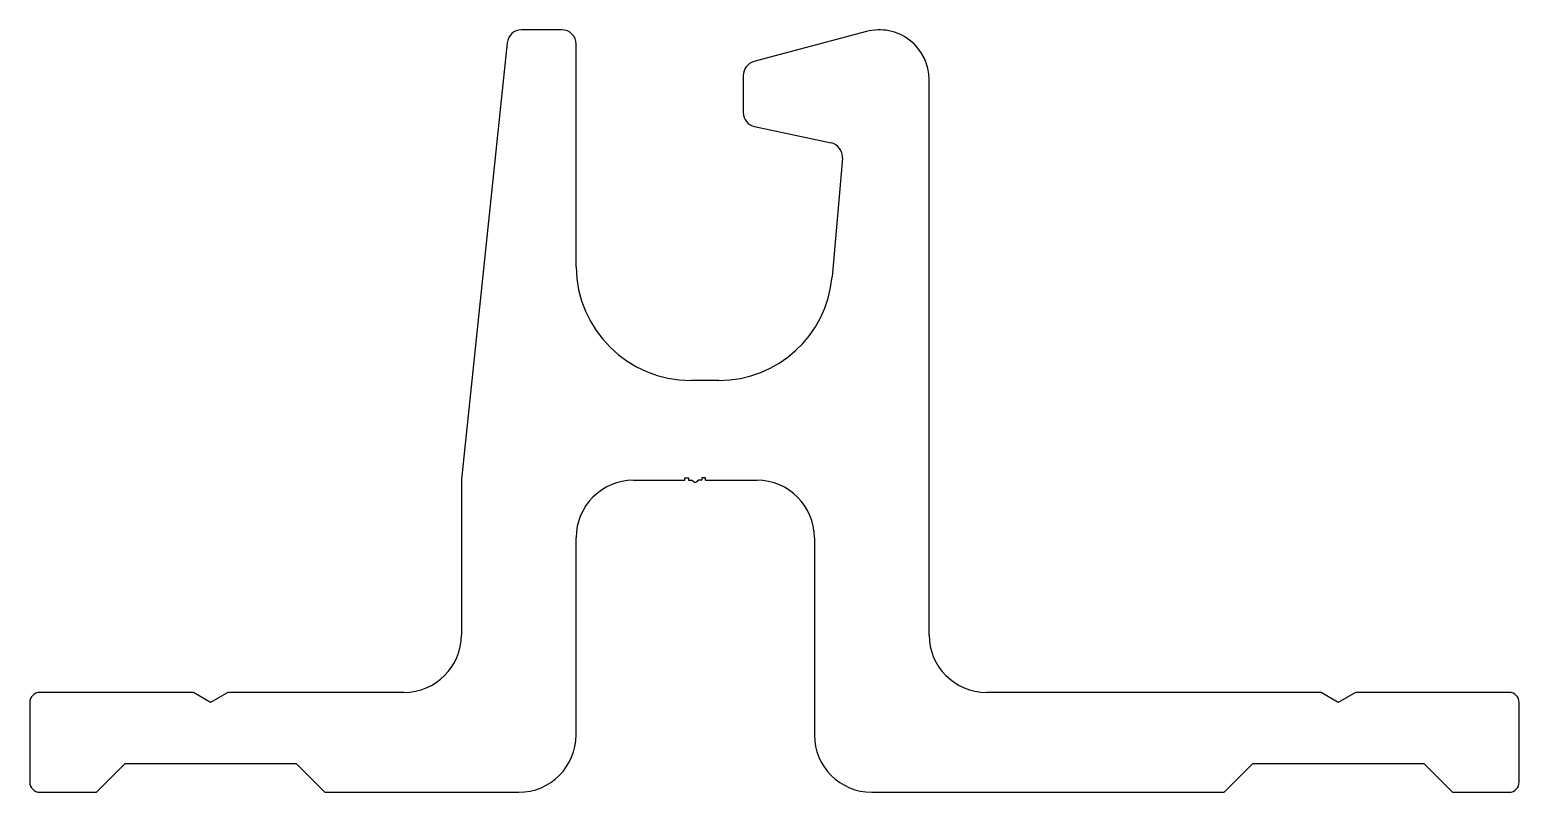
# Model space of a CAD drawing. Extents: x 3013 to 3132, y 1154 to 1215.
import ezdxf

# ---------------------------------------------------------------- set-up
doc = ezdxf.new("R2010")
doc.units = 0
doc.layers.add('RI-FRAMES-VIEWPORTS', color=2, linetype='CONTINUOUS')

msp = doc.modelspace()

# ---------------------------------------------------------------- linework, layer by layer
at = {"layer": 'RI-FRAMES-VIEWPORTS', "color": 0}
for p, q in [((3055.72, 1214.75), (3052.49, 1214.75)), ((3080.14, 1214.62), (3071.12, 1212.2)), ((3051.35, 1213.72), (3047.67, 1178.75)), ((3056.87, 1195.75), (3056.87, 1213.6)), ((3070.27, 1211.09), (3070.27, 1208.12)), ((3085.17, 1166.25), (3085.17, 1210.75)), ((3071.18, 1207), (3077.31, 1205.69)), ((3078.22, 1204.47), (3077.39, 1194.96)), ((3068.32, 1186.65), (3066.07, 1186.65)), ((3047.67, 1178.75), (3047.67, 1166.25)), ((3061.47, 1178.65), (3065.59, 1178.65)), ((3065.59, 1178.65), (3065.59, 1178.85)), ((3065.59, 1178.85), (3065.89, 1178.85)), ((3065.89, 1178.85), (3065.89, 1178.65)), ((3065.89, 1178.65), (3066.19, 1178.65)), ((3066.95, 1178.65), (3066.65, 1178.65)), ((3066.95, 1178.85), (3066.95, 1178.65)), ((3067.25, 1178.85), (3066.95, 1178.85)), ((3067.25, 1178.65), (3067.25, 1178.85)), ((3067.25, 1178.65), (3071.37, 1178.65)), ((3056.87, 1158.25), (3056.87, 1174.05)), ((3075.97, 1174.05), (3075.97, 1158.25)), ((3013.07, 1160.85), (3013.07, 1154.45)), ((3026.19, 1161.65), (3013.87, 1161.65)), ((3027.57, 1160.85), (3026.19, 1161.65)), ((3028.96, 1161.65), (3027.57, 1160.85)), ((3043.07, 1161.65), (3028.96, 1161.65)), ((3116.59, 1161.65), (3089.77, 1161.65)), ((3117.97, 1160.85), (3116.59, 1161.65)), ((3119.36, 1161.65), (3117.97, 1160.85)), ((3131.67, 1161.65), (3119.36, 1161.65)), ((3132.47, 1154.45), (3132.47, 1160.85)), ((3018.42, 1153.65), (3020.72, 1155.95)), ((3020.72, 1155.95), (3034.42, 1155.95)), ((3034.42, 1155.95), (3036.72, 1153.65)), ((3108.82, 1153.65), (3111.12, 1155.95)), ((3111.12, 1155.95), (3124.82, 1155.95)), ((3124.82, 1155.95), (3127.12, 1153.65)), ((3013.87, 1153.65), (3018.42, 1153.65)), ((3036.72, 1153.65), (3052.27, 1153.65)), ((3080.57, 1153.65), (3108.82, 1153.65)), ((3127.12, 1153.65), (3131.67, 1153.65))]:
    msp.add_line(p, q, dxfattribs=at)
for centre, radius, start, end in [((3052.49, 1213.6), 1.15, 90, 174), ((3055.72, 1213.6), 1.15, 0, 90), ((3081.17, 1210.75), 4, 0, 105), ((3071.42, 1211.09), 1.15, 105, 180), ((3071.42, 1208.12), 1.15, 180, 258), ((3077.07, 1204.57), 1.15, 355, 78), ((3066.06, 1195.84), 9.19, 180.5353, 270.0909), ((3068.32, 1195.75), 9.1, 270, 355), ((3061.47, 1174.05), 4.6, 90, 180), ((3066.42, 1178.75), 0.25, 203.5782, 336.4218), ((3071.37, 1174.05), 4.6, 0, 90), ((3043.07, 1166.25), 4.6, 270, 0), ((3089.77, 1166.25), 4.6, 180, 270), ((3013.87, 1160.85), 0.8, 90, 180), ((3131.67, 1160.85), 0.8, 0, 90), ((3052.27, 1158.25), 4.6, 270, 360), ((3080.57, 1158.25), 4.6, 180, 270), ((3013.87, 1154.45), 0.8, 180, 270), ((3131.67, 1154.45), 0.8, 270, 360)]:
    msp.add_arc(centre, radius, start, end, dxfattribs=at)

doc.saveas('drawing.dxf')
